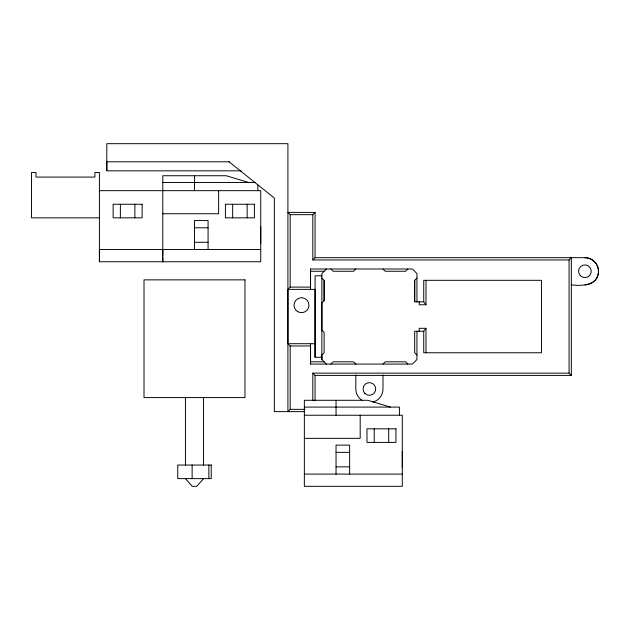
<?xml version="1.0" encoding="UTF-8"?>
<svg xmlns="http://www.w3.org/2000/svg" width="630" height="630" viewBox="0 0 630 630"><rect width="100%" height="100%" fill="white"/><g stroke="black" fill="none" stroke-linecap="round" stroke-linejoin="round"><path stroke-width="0.94" d="M99.414 259.166L99.414 261.749L260.741 261.749L260.741 190.669L99.414 190.669M99.414 261.757L99.414 172.557L94.886 172.557L94.886 177.085L36.028 177.085L36.028 172.557L31.5 172.557L31.5 217.838L99.414 217.838M106.801 170.289L106.801 161.808L229.367 161.792M162.8 261.237L162.8 261.757L162.8 257.702M241.132 170.84L106.801 170.84L106.801 143.679L287.91 143.679L287.91 411.618L290.17 409.35L290.17 345.964L287.91 343.704L287.91 289.375L290.17 287.107L290.17 214.665L287.91 212.405L315.071 212.405L315.071 257.678L312.811 259.946L312.811 214.665L315.071 212.405M304.353 438.354L360.187 438.33L360.187 415.241M310.543 364.077L310.543 343.704L310.543 364.077L412.414 364.077L416.942 359.549L416.942 331.254M310.543 289.375L310.543 268.994L412.414 268.994L416.942 273.522L416.942 301.825M321.867 357.289L315.071 357.289L315.071 289.375L287.91 289.375M326.387 364.077L321.867 359.549L321.867 355.021L324.127 352.761L324.127 332.38L321.867 330.12L321.867 302.951L324.127 300.691L324.127 280.318L321.867 278.05M402.294 474.122L402.294 415.241L304.353 415.241M419.21 301.825L419.21 304.762L425.998 304.762L423.738 301.825L414.682 301.825L414.682 280.318L416.942 278.05M423.738 301.825L423.738 280.318L541.453 280.318L541.453 352.761L423.738 352.761L423.738 331.254L425.998 328.309L419.21 328.309L419.21 331.254M203.553 478.627L196.757 486.321L192.229 486.321L185.44 478.627M326.387 268.994L321.867 273.522L321.867 359.549M355.824 268.994L353.556 271.262L333.183 271.262L330.915 268.994M407.886 268.994L405.626 271.262L385.253 271.262L382.985 268.994M330.915 364.077L333.183 361.817L353.556 361.817L355.824 364.077M382.985 364.077L385.253 361.817L405.626 361.817L407.886 364.077M312.811 259.946L569.071 259.946L571.331 257.678L571.331 375.393L315.071 375.393L312.811 373.133L312.811 400.546M571.331 284.847C581.852 286.288 598.374 285.571 598.5 271.262C598.547 263.994 592.184 257.631 584.916 257.678L315.071 257.678M162.8 182.519L255.15 182.519M162.8 213.759L218.634 213.759L218.634 190.669M290.17 214.665L312.811 214.665M194.497 227.792L208.073 227.792M194.497 242.282L208.073 242.282M260.741 249.527L99.414 249.527L99.414 257.702M310.543 271.262L324.127 271.262M321.867 275.79L315.071 275.79L315.071 357.289M290.17 287.107L310.543 287.107L310.543 268.994M423.738 331.254L414.682 331.254L414.682 352.761L416.942 355.021M287.91 343.704L315.071 343.704M290.17 345.964L310.543 345.964M310.543 361.817L324.127 361.817M312.811 373.133L569.071 373.133L571.331 375.393M304.353 407.09L399.428 407.09L399.428 415.241M290.17 409.35L304.936 409.35M304.4 411.618L274.326 411.618L274.326 198.009L229.044 161.784M336.042 452.364L349.626 452.364M336.042 466.854L349.626 466.854M304.353 474.099L402.294 474.099L402.294 486.321L304.353 486.321L304.353 400.294L367.739 400.294L390.38 407.09M248.826 182.519L226.186 175.731L162.8 175.731L162.8 261.749M162.8 249.527L162.8 255.985M569.071 259.946L569.071 373.133M425.998 280.318L425.998 304.762M425.998 328.309L425.998 352.761M414.682 280.318L414.682 301.825M402.294 451.458L402.294 467.783M388.71 428.825L388.71 442.402M382.985 375L382.985 388.978A13.584 13.584 0 0 1 372.921 402.098M374.22 428.825L374.22 442.402M355.824 375L355.824 388.978A13.584 13.584 0 0 0 361.856 400.278M349.626 474.099L349.626 445.119L336.042 445.119L336.042 474.099M336.042 400.294L336.042 415.241M324.127 280.318L324.127 300.691M315.071 375.393L315.071 400.845M260.741 226.894L260.741 243.219M257.883 185.236L257.883 190.669M247.157 204.254L247.157 217.838M232.667 204.254L232.667 217.838M208.861 465.042L208.861 478.627M208.073 249.527L208.073 220.555L194.497 220.555L194.497 249.527M203.553 397.585L203.553 465.042M194.497 175.731L194.497 190.669M192.126 465.042L192.126 478.627M185.44 397.585L185.44 465.042M134.875 204.254L134.875 217.838M120.385 204.254L120.385 217.838M584.916 257.678A13.584 13.584 0 0 1 598.5 271.262A13.584 13.584 0 0 1 584.916 284.847M142.12 204.254L113.14 204.254L113.14 217.838L142.12 217.838L142.12 204.254M254.402 204.254L225.422 204.254L225.422 217.838L254.402 217.838L254.402 204.254M244.975 279.862L144.01 279.862L144.01 397.585L244.975 397.585L244.975 279.862M395.955 428.825L366.975 428.825L366.975 442.402L395.955 442.402L395.955 428.825M211.223 465.042L177.762 465.042L177.762 478.627L211.223 478.627L211.223 465.042M364.92 393.459A6.339 6.339 0 0 0 375.527 390.616A6.339 6.339 0 0 0 367.762 382.859A6.339 6.339 0 0 0 364.92 393.459M580.435 275.743A6.339 6.339 0 0 0 591.042 272.9A6.339 6.339 0 0 0 583.278 265.135A6.339 6.339 0 0 0 580.435 275.743M297.754 311.685A7.473 7.473 0 0 0 308.96 305.219A7.473 7.473 0 0 0 297.754 298.746A7.473 7.473 0 0 0 297.754 311.685"/></g></svg>
